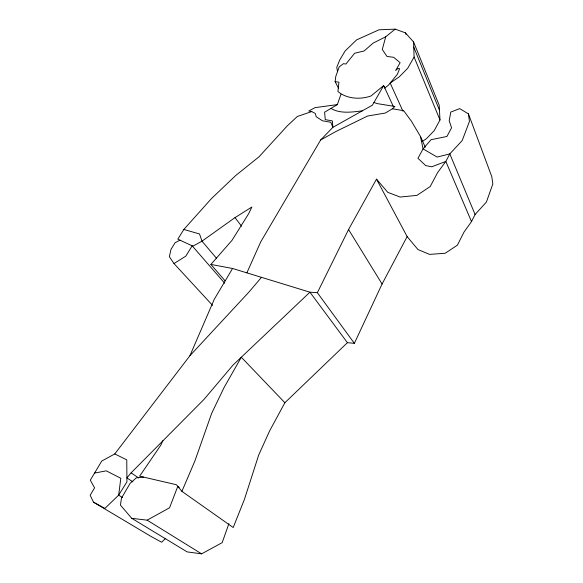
<?xml version="1.0" encoding="UTF-8"?>
<svg xmlns="http://www.w3.org/2000/svg" width="583" height="583" viewBox="0 0 583 583"><rect width="100%" height="100%" fill="white"/><g stroke="black" fill="none" stroke-linecap="round" stroke-linejoin="round"><path stroke-width="0.87" d="M338.461 88.069L335.108 81.627L335.779 76.446L339.226 66.856L343.416 63.678L345.945 64.028L354.661 53.228L364.069 51.005L373.149 43.084L385.72 36.795L395.187 29.15L405.382 32.845L413.58 41.947L439.21 105.275L439.983 119.967L434.233 130.607L426.472 138.652L422.245 141.523M385.72 36.795L382.288 49.482L386.995 56.449L393.678 57.302L400.113 62.724L395.66 70.499L398.021 68.451L399.617 68.67L397.475 74.15L388.467 85.147L384.744 88.128L383.665 85.57L371.014 95.984C360.25 99.729 346.856 99.044 337.921 91.509L338.927 82.203L335.108 81.627M246.864 272.859L260.674 241.96L320.657 139.978L332.864 127.349L332.39 120.914L325.248 119.632L324.614 112.191L337.331 104.612L340.982 94.235M228.908 523.636L222.181 542.649L201.616 553.85L187.15 551.897L131.736 518.316L120.441 505.097L121.468 498.159L130.096 483.38L136.327 477.834L143.571 477.098M181.903 491.345L194.875 461.036L211.651 413.383L224.054 387.564L241.318 357.233L284.883 402.722L269.572 430.99L258.699 455.039L244.408 499.427L233.2 527.52L181.903 491.345L176.438 484.743L139.629 476.18L160.85 445.099L162.868 440.69M165.383 538.59L161.637 542.241L150.713 536.258L93.491 502.182L90.168 495.251L94.584 487.84L90.292 480.173L101.777 461.029L114.771 453.931L189.927 355.696L214.238 299.349L232.559 268.471L309.937 292.192L317.363 292.695L354.362 343.336L382.076 284.023L407.138 236.589L376.501 179.141L348.561 229.534L317.363 292.695M407.138 236.589L417.953 249.553L429.54 254.385L445.193 253.255L457.4 245.166L464.024 232.049L471.501 221.598L475.087 214.5L486.39 202.082L492.832 183.98L491.782 176.627L468.433 113.86L459.666 108.635L450.783 112.067L449.209 120.666L451.555 127.801L446.935 136.451L431.07 139.701L423.061 148.884L417.967 158.292L425.692 165.594L431.777 166.796L445.827 161.425L449.814 153.89L462.188 140.561L469.432 121.475L468.433 113.86M413.58 41.947L414.098 57.047L407.75 68.226L399.304 76.81L390.18 83.056L402.97 111.244M383.665 85.57L372.413 105.166L332.864 127.349L330.816 122.284L322.399 120.761L316.175 116.666L315.294 113.488L311.752 111.564L308.764 111.04L314.944 107.651L337.331 104.612M311.752 111.564L297.337 116.476L287.186 125.95L259.085 156.754L235.845 175.403L211.469 198.563L183.849 229.462L177.8 239.161L192.893 246.157L201.98 241.173L234.985 217.634L251.885 206.987L248.693 213.626L231.961 240.407L210.886 264.427L225.14 280.882M354.362 343.336L347.41 342.68L309.937 292.192L233.011 365.104L204.086 399.311L131.109 472.842L126.905 477.885L132.946 481.908M261.49 277.34L248.686 292.353L189.927 355.696M284.883 402.722L347.41 342.68M320.657 139.978L336.194 131.364L367.567 116.032L385.297 113.036L392.388 108.81L394.888 106.463L377.274 103.614L373.958 102.477M179.921 240.145L175.097 242.761L171.023 249.291L169.376 256.724L173.996 263.574L185.831 256.119L192.171 245.822L224.725 283.258M131.736 518.316L147.135 520.167L169.566 507.778L177.786 486.368L179.251 487.41M94.541 473.09L106.266 470.831L120.805 478.279L118.677 495.149L104.889 508.398L93.491 502.182M362.211 110.887C352.008 112.06 340.173 114.006 330.969 108.409M395.187 29.15L379.059 29.777L356.614 39.877L345.151 50.947L339.765 59.911L336.763 67.337L337.506 71.636M392.388 108.81L403.633 110.653L411.438 121.228L420.474 136.451L425.277 147.215M210.886 264.427L232.559 268.471M183.849 229.462L199.539 233.972L201.98 241.173L216.548 258.342M114.771 453.931L126.759 459.856L126.941 481.886L118.677 495.149L122.525 497.569M147.135 520.167L201.616 553.85M131.109 472.842L138.601 477.922M173.996 263.574L212.598 305.412M376.501 179.141L387.79 192.346L400.106 197.047L416.932 195.378L430.21 186.524L437.6 172.583L445.827 161.425L471.501 221.598M234.985 217.634L241.566 226.175M348.561 229.534L382.076 284.023M384.051 86.401L393.219 106.201M475.087 214.5L449.814 153.89L437.112 157.067L423.061 148.884L420.474 136.451M414.098 57.047L439.983 119.967M405.382 32.845L406.06 34.506M413.755 47.077L439.473 110.274"/></g></svg>
